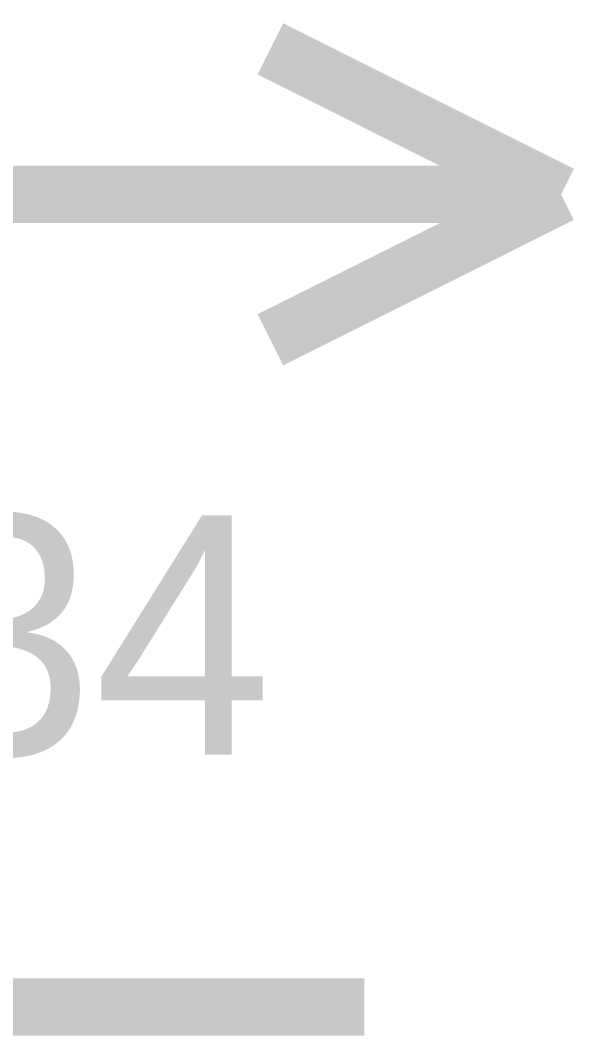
# Model space of a CAD drawing. Header units: inches. Extents: x 0 to 594, y 0 to 420.
# Drawn here: x 552.22 to 555.2, y 130.58 to 135.9 of the extents above; entities that cross this region are included whole.
import ezdxf

# ---------------------------------------------------------------- set-up
doc = ezdxf.new("R2010")
doc.units = ezdxf.units.IN
doc.layers.add('Sheet', color=255, linetype='Continuous')

msp = doc.modelspace()

# ---------------------------------------------------------------- linework, layer by layer
at = {"layer": 'Sheet'}
for points in [[(555.0495, 134.9904, 0.2997, 0.2997, 0), (553.5265, 135.7519, 0.2997, 0.2997, 0)], [(530.0084, 134.9904, 0.2997, 0.2997, 0), (537.5118, 134.9904, 0.2997, 0.2997, 0), (550.01, 134.9904, 0.2997, 0.2997, 0), (552.5186, 134.9904, 0.2997, 0.2997, 0)], [(552.5186, 134.9904, 0.2997, 0.2997, 0), (555.0495, 134.9904, 0.2997, 0.2997, 0)], [(555.0495, 134.9904, 0.2997, 0.2997, 0), (553.5265, 134.2289, 0.2997, 0.2997, 0)], [(554.0192, 130.7349, 0.2997, 0.2997, 0), (546.0007, 130.7349, 0.2997, 0.2997, 0)]]:
    msp.add_lwpolyline(points, format="xyseb", dxfattribs=at)

# ---------------------------------------------------------------- texts
msp.add_text('C34', height=1.25427, dxfattribs=at).set_placement((550.4579, 132.0563))

doc.saveas('drawing.dxf')
